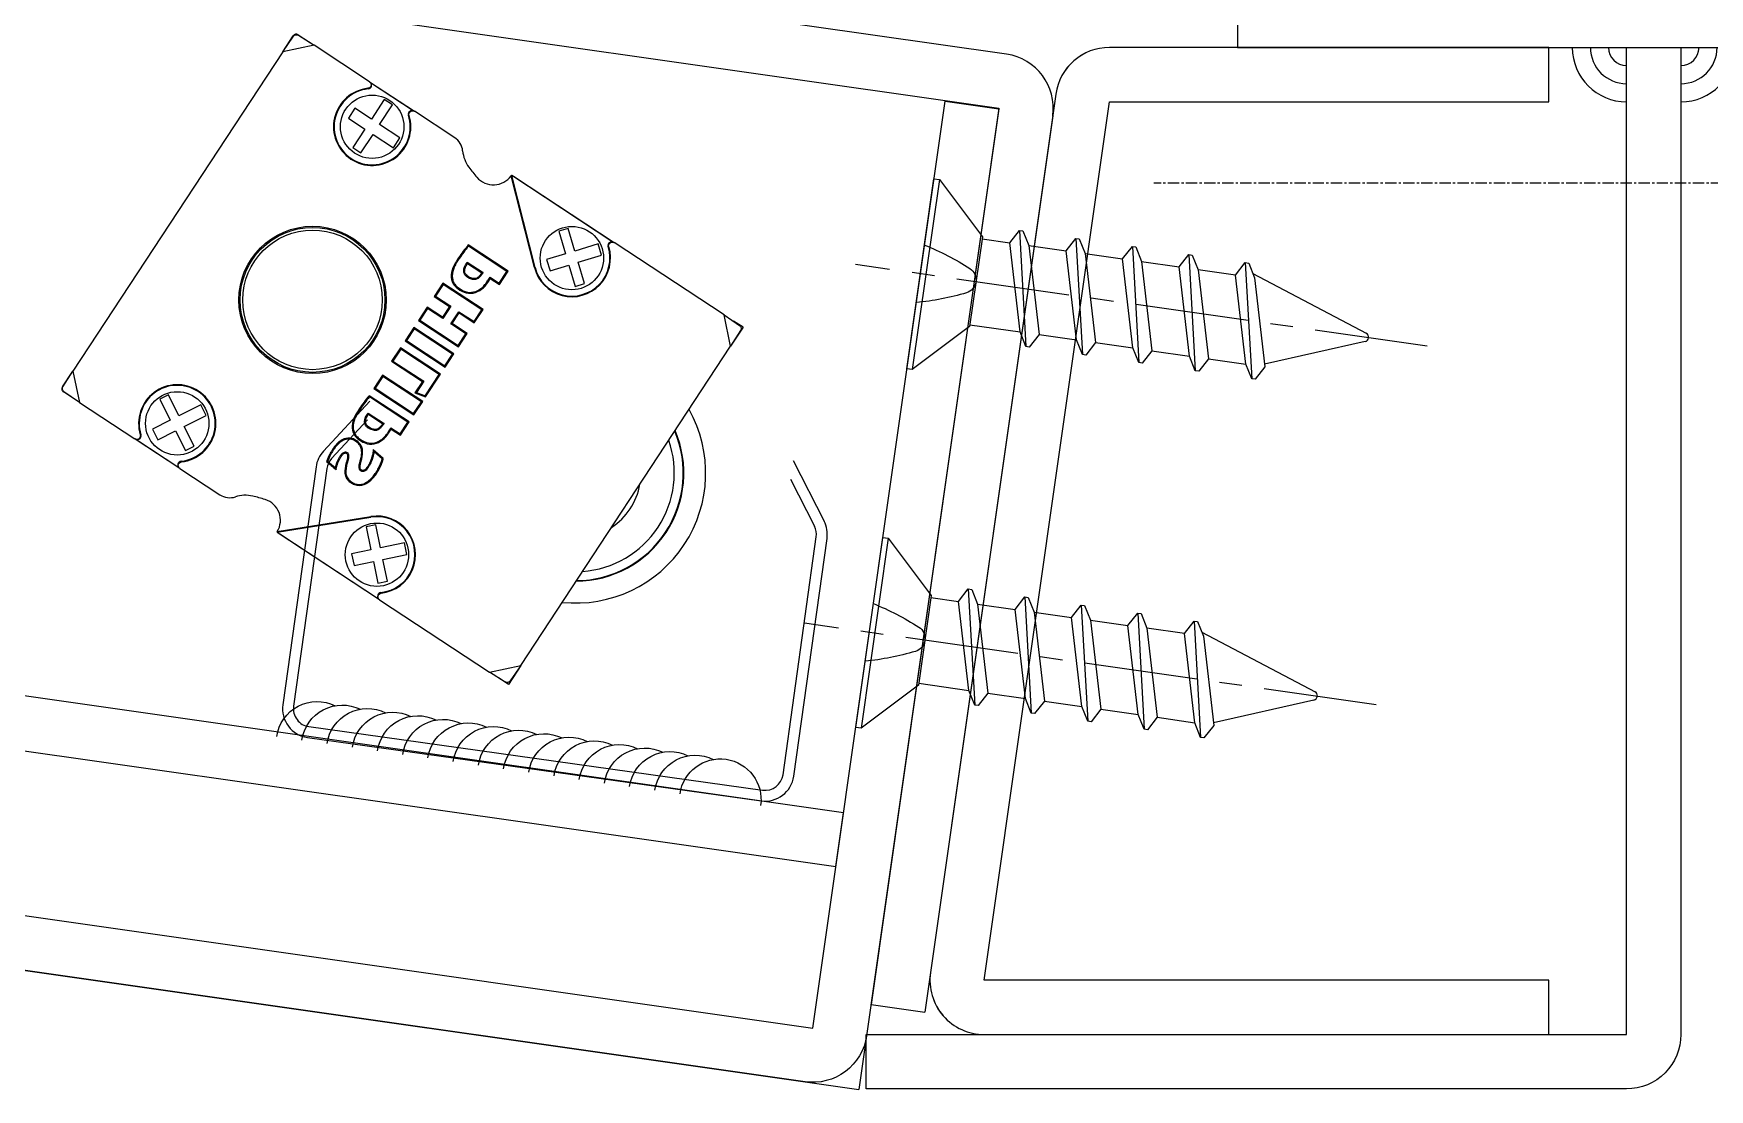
# Model space of a CAD drawing. Extents: x -3378 to 102197, y -3799 to 48702.
# Drawn here: x 58770.1 to 58862.7, y 23498 to 23556.4 of the extents above; entities that cross this region are included whole.
import ezdxf

# ---------------------------------------------------------------- set-up
doc = ezdxf.new("R2010")
doc.units = 0
doc.linetypes.add('CENTER', pattern=[2, 1.25, -0.25, 0.25, -0.25])
for name, color, linetype in [('24WELD', 55, 'Continuous'), ('BCM CL', 14, 'CENTER'), ('CENTER', 4, 'CENTER'), ('outline', 255, 'Continuous'), ('螺絲 固定五金 FASTENERS', 124, 'Continuous'), ('螺絲、螺栓', 4, 'Continuous'), ('視覺模型鋁擠型暫替', 4, 'Continuous'), ('金屬面材 METAL PANEL', 2, 'Continuous'), ('鐵件', 6, 'Continuous')]:
    doc.layers.add(name, color=color, linetype=linetype)
doc.layers.add('BCM-ALP', color=7, linetype='Continuous', lineweight=0)

# ---------------------------------------------------------------- blocks, each defined once
blk = doc.blocks.new('*U654')
for centre, end in [((-143.92, 4.67), 286.3529), ((-141.43, 4.59), 286.3529), ((-138.93, 4.5), 286.3529), ((-136.43, 4.42), 286.3529), ((-133.93, 4.34), 286.3529), ((-131.43, 4.26), 286.3529), ((-128.93, 4.18), 286.3529), ((-126.43, 4.1), 286.3529), ((-123.93, 4.02), 286.3529), ((-121.44, 3.94), 286.3529), ((-118.94, 3.86), 286.3529), ((-116.44, 3.78), 286.3529), ((-113.94, 3.69), 286.3529), ((-111.44, 3.61), 286.3529), ((-108.94, 3.53), 286.3529), ((-106.44, 3.45), 286.3529), ((-103.95, 3.37), 286.3529), ((-101.45, 3.29), 286.3529), ((-98.95, 3.21), 286.3529), ((-96.45, 3.13), 286.3529), ((-93.95, 3.05), 286.3529), ((-91.45, 2.96), 286.3529), ((-88.95, 2.88), 286.3529), ((-86.45, 2.8), 286.3529), ((-83.96, 2.72), 286.3529), ((-81.46, 2.64), 286.3529), ((-78.96, 2.56), 286.3529), ((-76.46, 2.48), 286.3529), ((-73.96, 2.4), 286.3529), ((-71.46, 2.32), 286.3529), ((-68.96, 2.24), 286.3529), ((-66.47, 2.15), 286.3529), ((-63.97, 2.07), 286.3529), ((-61.47, 1.99), 286.3529), ((-58.97, 1.91), 286.3529), ((-56.47, 1.83), 286.3529), ((-53.97, 1.75), 286.3529), ((-51.47, 1.67), 286.3529), ((-48.97, 1.59), 286.3529), ((-46.48, 1.51), 286.3529), ((-43.98, 1.43), 286.3529), ((-41.48, 1.34), 286.3529), ((-38.98, 1.26), 286.3529), ((-36.48, 1.18), 286.3529), ((-33.98, 1.1), 286.3529), ((-31.48, 1.02), 286.3529), ((-28.98, 0.94), 286.3529), ((-26.49, 0.86), 286.3529), ((-23.99, 0.78), 286.3529), ((-21.49, 0.7), 286.3529), ((-18.99, 0.62), 286.3529), ((-16.49, 0.53), 286.3529), ((-13.99, 0.45), 286.3529), ((-11.49, 0.37), 286.3529), ((-9, 0.29), 286.3529), ((-6.5, 0.21), 286.3529), ((-4, 0.13), 358.1431)]:
    blk.add_arc(centre, 4, 178.1431, end)
blk = doc.blocks.new('組件01')
at = {"layer": '視覺模型鋁擠型暫替', "color": 7, "linetype": 'Continuous'}
for centre, radius, start, end in [((-88.5, 0), 3, 180, 270), ((-88.5, 0), 2, 180, 270), ((-88.5, 0), 1, 180, 270), ((-85.5, 0), 1, 270, 0), ((-85.5, 0), 2, 270, 0), ((-85.5, 0), 3, 270, 0)]:
    blk.add_arc(centre, radius, start, end, dxfattribs=at)
at = {"layer": '金屬面材 METAL PANEL', "linetype": 'Continuous'}
blk.add_lwpolyline([(-3, 62.5), (-3, 3), (-110, 3), (-110, 0), (-3, 0, 0.414214), (0, 3), (0, 62.5)], format="xyb", close=True, dxfattribs=at)
blk.add_lwpolyline([(-85.5, 0), (-85.5, -54.501, -0.414214), (-88.5, -57.501), (-130.5, -57.501), (-130.5, -54.501), (-88.5, -54.501), (-88.5, 0)], format="xyb", dxfattribs=at)
at = {"layer": '24WELD', "xscale": -0.5625000000000022, "yscale": 0.5625000000000022, "zscale": 0.5625, "rotation": 178.1430628016457}
blk.add_blockref('*U654', (-18.974, 3), dxfattribs=at)
blk = doc.blocks.new('L3燈具')
at = {"color": 133, "linetype": 'Continuous'}
for p, q in [((-14.267, 36.334), (-11.579, 35.059)), ((-14.193, 36.274), (-14.17, 36.244)), ((-11.71, 35.078), (-11.672, 35.079)), ((-5.774, 32.289), (-5.776, 32.291)), ((0.218, 29.424), (0.256, 29.425)), ((-21.687, 13.734), (-24.375, 15.008)), ((-24.244, 14.99), (-24.282, 14.989)), ((-21.761, 13.794), (-21.784, 13.824)), ((-15.868, 10.995), (-15.87, 10.995)), ((-9.759, 8.08), (-15.725, 10.908)), ((-9.833, 8.14), (-9.856, 8.17))]:
    blk.add_line(p, q, dxfattribs=at)
at = {"color": 165, "linetype": 'Continuous'}
for p, q in [((-13.327, 35.474), (-13.883, 34.299)), ((-13.396, 34.068), (-12.84, 35.243)), ((-12.84, 35.243), (-13.327, 35.474)), ((-14.869, 34.766), (-15.148, 34.177)), ((-13.883, 34.299), (-14.869, 34.766)), ((-15.148, 34.177), (-14.163, 33.71)), ((-14.163, 33.71), (-14.687, 32.603)), ((-14.2, 32.373), (-13.676, 33.479)), ((-13.676, 33.479), (-12.456, 32.901)), ((-12.177, 33.49), (-13.396, 34.068)), ((-12.456, 32.901), (-12.177, 33.49)), ((-14.687, 32.603), (-14.2, 32.373)), ((-3.828, 27.429), (-5.805, 32.271)), ((-3.796, 27.442), (-5.774, 32.289)), ((-2.286, 29.825), (-2.776, 29.6)), ((-1.743, 28.644), (-2.286, 29.825)), ((-2.776, 29.6), (-2.233, 28.419)), ((-0.517, 29.208), (-1.743, 28.644)), ((-0.245, 28.616), (-0.517, 29.208)), ((-5.23, 27.032), (-7.619, 28.165)), ((-7.599, 28.096), (-7.619, 28.165)), ((-5.301, 27.007), (-7.599, 28.096)), ((-2.233, 28.419), (-3.224, 27.963)), ((-3.224, 27.963), (-2.951, 27.371)), ((-2.951, 27.371), (-1.96, 27.827)), ((-1.96, 27.827), (-1.448, 26.714)), ((-1.471, 28.052), (-0.245, 28.616)), ((-0.959, 26.939), (-1.471, 28.052)), ((-8.006, 27.356), (-8.054, 27.38)), ((-7.54, 27.208), (-7.519, 27.139)), ((-7.54, 27.208), (-6.595, 26.76)), ((-7.519, 27.139), (-6.665, 26.735)), ((-5.634, 26.304), (-5.301, 27.007)), ((-5.609, 26.234), (-5.23, 27.032)), ((-5.301, 27.007), (-5.23, 27.032)), ((-1.448, 26.714), (-0.959, 26.939)), ((-6.595, 26.76), (-6.665, 26.735)), ((-6.181, 26.564), (-6.156, 26.493)), ((-6.181, 26.564), (-5.634, 26.304)), ((-6.156, 26.493), (-5.609, 26.234)), ((-5.634, 26.304), (-5.609, 26.234)), ((-8.71, 25.877), (-9.088, 25.079)), ((-9.017, 25.104), (-9.088, 25.079)), ((-9.088, 25.079), (-8.175, 24.646)), ((-8.684, 25.807), (-9.017, 25.104)), ((-9.017, 25.104), (-8.105, 24.672)), ((-6.316, 24.743), (-8.71, 25.877)), ((-8.684, 25.807), (-8.71, 25.877)), ((-6.386, 24.717), (-8.684, 25.807)), ((-9.388, 24.446), (-9.766, 23.648)), ((-9.363, 24.375), (-9.696, 23.673)), ((-8.475, 24.013), (-9.388, 24.446)), ((-9.363, 24.375), (-9.388, 24.446)), ((-8.45, 23.943), (-9.363, 24.375)), ((-8.175, 24.646), (-8.475, 24.013)), ((-8.105, 24.672), (-8.45, 23.943)), ((-8.105, 24.672), (-8.175, 24.646)), ((-7.964, 23.712), (-7.619, 24.441)), ((-7.894, 23.738), (-7.594, 24.371)), ((-7.619, 24.441), (-7.594, 24.371)), ((-7.619, 24.441), (-6.719, 24.015)), ((-7.594, 24.371), (-6.694, 23.944)), ((-6.719, 24.015), (-6.386, 24.717)), ((-6.694, 23.944), (-6.316, 24.743)), ((-6.386, 24.717), (-6.316, 24.743)), ((-9.964, 23.231), (-10.343, 22.431)), ((-9.939, 23.16), (-10.273, 22.456)), ((-7.57, 22.096), (-9.964, 23.231)), ((-9.939, 23.16), (-9.964, 23.231)), ((-7.64, 22.071), (-9.939, 23.16)), ((-9.696, 23.673), (-9.766, 23.648)), ((-9.766, 23.648), (-7.373, 22.513)), ((-9.696, 23.673), (-7.398, 22.583)), ((-8.45, 23.943), (-8.475, 24.013)), ((-7.964, 23.712), (-7.894, 23.738)), ((-7.065, 23.286), (-7.964, 23.712)), ((-6.994, 23.311), (-7.894, 23.738)), ((-7.398, 22.583), (-7.065, 23.286)), ((-7.373, 22.513), (-6.994, 23.311)), ((-7.065, 23.286), (-6.994, 23.311)), ((-6.719, 24.015), (-6.694, 23.944)), ((-10.273, 22.456), (-10.343, 22.431)), ((-10.343, 22.431), (-7.949, 21.296)), ((-10.273, 22.456), (-7.975, 21.366)), ((-7.398, 22.583), (-7.373, 22.513)), ((-10.541, 22.014), (-10.921, 21.211)), ((-10.516, 21.943), (-10.851, 21.236)), ((-8.147, 20.879), (-10.541, 22.014)), ((-10.516, 21.943), (-10.541, 22.014)), ((-8.217, 20.854), (-10.516, 21.943)), ((-7.975, 21.366), (-7.64, 22.071)), ((-7.975, 21.366), (-7.949, 21.296)), ((-7.949, 21.296), (-7.57, 22.096)), ((-7.64, 22.071), (-7.57, 22.096)), ((-11.311, 20.39), (-11.689, 19.592)), ((-8.917, 19.255), (-11.311, 20.39)), ((-11.285, 20.319), (-11.311, 20.39)), ((-10.851, 21.236), (-10.921, 21.211)), ((-10.921, 21.211), (-9.085, 20.341)), ((-10.851, 21.236), (-9.014, 20.366)), ((-9.014, 20.366), (-9.332, 19.696)), ((-9.014, 20.366), (-9.085, 20.341)), ((-8.82, 19.582), (-8.217, 20.854)), ((-8.79, 19.522), (-8.147, 20.879)), ((-8.217, 20.854), (-8.147, 20.879)), ((-11.619, 19.617), (-11.689, 19.592)), ((-11.689, 19.592), (-9.295, 18.457)), ((-11.285, 20.319), (-11.619, 19.617)), ((-11.619, 19.617), (-9.32, 18.527)), ((-8.987, 19.23), (-11.285, 20.319)), ((-9.085, 20.341), (-9.408, 19.659)), ((-9.332, 19.696), (-9.408, 19.659)), ((-9.408, 19.659), (-8.79, 19.522)), ((-9.332, 19.696), (-8.82, 19.582)), ((-8.82, 19.582), (-8.79, 19.522)), ((-9.499, 18.027), (-11.888, 19.16)), ((-11.868, 19.091), (-11.888, 19.16)), ((-9.569, 18.002), (-11.868, 19.091)), ((-9.32, 18.527), (-8.987, 19.23)), ((-9.32, 18.527), (-9.295, 18.457)), ((-9.295, 18.457), (-8.917, 19.255)), ((-8.987, 19.23), (-8.917, 19.255)), ((-22.874, 17.67), (-23.318, 17.365)), ((-22.137, 16.599), (-22.874, 17.67)), ((-12.28, 18.341), (-12.327, 18.364)), ((-11.808, 18.205), (-11.786, 18.136)), ((-11.808, 18.205), (-10.862, 17.757)), ((-11.786, 18.136), (-10.933, 17.732)), ((-10.862, 17.757), (-10.933, 17.732)), ((-9.901, 17.302), (-9.569, 18.002)), ((-9.876, 17.231), (-9.499, 18.027)), ((-9.569, 18.002), (-9.499, 18.027)), ((-23.318, 17.365), (-22.581, 16.294)), ((-21.026, 17.365), (-22.137, 16.599)), ((-21.768, 16.062), (-20.656, 16.828)), ((-20.656, 16.828), (-21.026, 17.365)), ((-10.448, 17.561), (-10.423, 17.49)), ((-10.448, 17.561), (-9.901, 17.302)), ((-10.423, 17.49), (-9.876, 17.231)), ((-9.901, 17.302), (-9.876, 17.231)), ((-22.581, 16.294), (-23.48, 15.675)), ((-23.11, 15.138), (-22.212, 15.757)), ((-22.212, 15.757), (-21.517, 14.748)), ((-21.073, 15.054), (-21.768, 16.062)), ((-12.664, 15.885), (-12.683, 15.835)), ((-11.19, 16.127), (-11.246, 16.227)), ((-10.634, 15.825), (-11.246, 16.227)), ((-10.691, 15.799), (-11.19, 16.127)), ((-10.691, 15.799), (-10.634, 15.825)), ((-23.48, 15.675), (-23.11, 15.138)), ((-21.517, 14.748), (-21.073, 15.054)), ((-13.655, 15.264), (-13.714, 15.24)), ((-13.182, 14.967), (-13.136, 14.879)), ((-11.659, 14.961), (-11.664, 15.014)), ((-15.873, 11.03), (-10.873, 12.565)), ((-15.868, 10.995), (-10.863, 12.532)), ((-10.544, 12.146), (-11.051, 11.963)), ((-10.103, 10.922), (-10.544, 12.146)), ((-11.051, 11.963), (-10.61, 10.74)), ((-8.834, 11.379), (-10.103, 10.922)), ((-8.613, 10.766), (-8.834, 11.379)), ((-10.61, 10.74), (-11.637, 10.37)), ((-11.637, 10.37), (-11.416, 9.757)), ((-9.883, 10.309), (-8.613, 10.766)), ((-9.468, 9.157), (-9.883, 10.309)), ((-11.416, 9.757), (-10.39, 10.126)), ((-10.39, 10.126), (-9.975, 8.974)), ((-9.975, 8.974), (-9.468, 9.157))]:
    blk.add_line(p, q, dxfattribs=at)
for centre, radius in [((-13.78, 33.889), 1.75), ((-1.852, 28.236), 1.75), ((-15.718, 23.963), 4.07), ((-15.718, 23.963), 4), ((-15.718, 23.963), 3.852), ((-22.174, 16.178), 1.75), ((-10.246, 10.524), 1.75)]:
    blk.add_circle(centre, radius, dxfattribs=at)
for centre, radius, start, end in [((-13.78, 33.889), 2.135, 104.2067, 25.07249), ((-13.78, 33.889), 2.1, 103.83507, 25.44412), ((-1.852, 28.236), 2.135, 202.20575, 25.07249), ((-1.852, 28.236), 2.1, 202.20575, 25.44412), ((0.124, 23.366), 9.109, 148.21497, 153.85858), ((0.124, 23.366), 9.057, 148.51397, 153.85858), ((-4.067, 14.321), 9.196, 148.25382, 153.91996), ((-4.067, 14.321), 9.143, 148.55019, 153.91996), ((-22.174, 16.178), 2.135, 284.2067, 205.07249), ((-22.174, 16.178), 2.1, 283.83507, 205.44412), ((-7.537, 24.497), 11.129, 236.28351, 239.79491), ((-7.537, 24.497), 11.076, 236.4704, 239.36009), ((-10.246, 10.524), 2.135, 284.2067, 107.07344), ((-10.246, 10.524), 2.1, 283.83507, 107.07344)]:
    blk.add_arc(centre, radius, start, end, dxfattribs=at)
at = {"color": 133, "linetype": 'Continuous'}
for centre, radius, start, end in [((-1.043, 39.423), 10, 224.46465, 228.5497), ((-15.639, 11.088), 0.2, 220.52423, 244.63959)]:
    blk.add_arc(centre, radius, start, end, dxfattribs=at)
at = {"linetype": 'Continuous'}
blk.add_arc((-5.702, 32.053), 0.2, 64.63959, 88.75496, dxfattribs=at)
at = {"color": 133, "linetype": 'Continuous', "extrusion": (0, 0, -1)}
for centre, major_axis, start_param, end_param in [((-6.367, 33.032), (1.003, 0.409), 1.321801, 1.35384), ((-16.818, 10.984), (0.318, -1.036), -1.35384, -1.321801)]:
    blk.add_ellipse(centre, major_axis=major_axis, ratio=0.866113, start_param=start_param, end_param=end_param, dxfattribs=at)
at = {"color": 165, "linetype": 'Continuous'}
for points, knots in [([(-14.267, 36.334), (-14.23, 36.316), (-14.199, 36.287), (-14.159, 36.216), (-14.15, 36.174), (-14.157, 36.093), (-14.174, 36.053), (-14.227, 35.992), (-14.263, 35.969), (-14.303, 35.959)], [0, 0, 0, 0, 0.25, 0.25, 0.5, 0.5, 0.75, 0.75, 1, 1, 1, 1]), ([(-14.282, 35.928), (-14.242, 35.938), (-14.205, 35.96), (-14.152, 36.022), (-14.135, 36.062), (-14.127, 36.143), (-14.135, 36.185), (-14.16, 36.229), (-14.165, 36.236), (-14.17, 36.244)], [0, 0, 0, 0, 0.25, 0.25, 0.5, 0.5, 0.75, 0.75, 0.8056543, 0.8056543, 0.8056543, 0.8056543]), ([(-11.71, 35.077), (-11.719, 35.077), (-11.728, 35.076), (-11.777, 35.068), (-11.815, 35.048), (-11.873, 34.99), (-11.893, 34.952), (-11.907, 34.871), (-11.901, 34.829), (-11.883, 34.792)], [0.1948221, 0.1948221, 0.1948221, 0.1948221, 0.25, 0.25, 0.5, 0.5, 0.75, 0.75, 1, 1, 1, 1]), ([(-11.846, 34.794), (-11.863, 34.831), (-11.869, 34.873), (-11.854, 34.954), (-11.834, 34.992), (-11.777, 35.049), (-11.738, 35.069), (-11.658, 35.083), (-11.616, 35.077), (-11.579, 35.059)], [0, 0, 0, 0, 0.25, 0.25, 0.5, 0.5, 0.75, 0.75, 1, 1, 1, 1]), ([(0.218, 29.424), (0.209, 29.423), (0.2, 29.422), (0.151, 29.414), (0.113, 29.394), (0.055, 29.336), (0.035, 29.298), (0.021, 29.218), (0.027, 29.175), (0.045, 29.138)], [0.1948221, 0.1948221, 0.1948221, 0.1948221, 0.25, 0.25, 0.5, 0.5, 0.75, 0.75, 1, 1, 1, 1]), ([(0.082, 29.14), (0.065, 29.178), (0.059, 29.22), (0.074, 29.3), (0.093, 29.338), (0.151, 29.396), (0.19, 29.415), (0.27, 29.429), (0.312, 29.423), (0.349, 29.406)], [0, 0, 0, 0, 0.25, 0.25, 0.5, 0.5, 0.75, 0.75, 1, 1, 1, 1]), ([(-8.054, 27.38), (-8.203, 27.073), (-8.345, 26.747), (-8.306, 26.233), (-8.25, 26.062), (-8.038, 25.795), (-7.886, 25.703), (-7.574, 25.56), (-7.405, 25.516), (-7.064, 25.528), (-6.896, 25.587), (-6.607, 25.773), (-6.482, 25.894), (-6.296, 26.181), (-6.229, 26.339), (-6.156, 26.493)], [0, 0, 0, 0, 0.25, 0.25, 0.375, 0.375, 0.5, 0.5, 0.625, 0.625, 0.75, 0.75, 0.875, 0.875, 1, 1, 1, 1]), ([(-8.006, 27.356), (-8.024, 27.319), (-8.042, 27.281), (-8.064, 27.234), (-8.069, 27.225), (-8.077, 27.206), (-8.081, 27.198), (-8.098, 27.162), (-8.109, 27.138), (-8.161, 27.02), (-8.193, 26.929), (-8.266, 26.666), (-8.28, 26.505), (-8.251, 26.283), (-8.233, 26.213), (-8.194, 26.113), (-8.179, 26.081), (-8.152, 26.033), (-8.142, 26.015), (-8.119, 25.982), (-8.107, 25.966), (-8.044, 25.89), (-7.981, 25.836), (-7.873, 25.765), (-7.835, 25.743), (-7.755, 25.701), (-7.713, 25.681), (-7.505, 25.593), (-7.346, 25.564), (-7.04, 25.591), (-6.893, 25.646), (-6.717, 25.767), (-6.683, 25.794), (-6.631, 25.838), (-6.614, 25.854), (-6.589, 25.878), (-6.58, 25.886), (-6.563, 25.902), (-6.557, 25.909), (-6.491, 25.979), (-6.443, 26.047), (-6.359, 26.19), (-6.323, 26.264), (-6.252, 26.414), (-6.217, 26.489), (-6.181, 26.564)], [0, 0, 0, 0, 0.03125, 0.03125, 0.039062, 0.039062, 0.046875, 0.046875, 0.0625, 0.0625, 0.125, 0.125, 0.25, 0.25, 0.3125, 0.3125, 0.34375, 0.34375, 0.359375, 0.359375, 0.375, 0.375, 0.4375, 0.4375, 0.46875, 0.46875, 0.5, 0.5, 0.625, 0.625, 0.75, 0.75, 0.78125, 0.78125, 0.796875, 0.796875, 0.804688, 0.804688, 0.8125, 0.8125, 0.875, 0.875, 0.9375, 0.9375, 1, 1, 1, 1]), ([(-6.595, 26.76), (-6.599, 26.75), (-6.604, 26.741), (-6.611, 26.727), (-6.613, 26.722), (-6.616, 26.715), (-6.617, 26.713), (-6.619, 26.708), (-6.621, 26.704), (-6.636, 26.674), (-6.648, 26.65), (-6.687, 26.579), (-6.714, 26.537), (-6.796, 26.427), (-6.854, 26.376), (-6.943, 26.331), (-6.973, 26.321), (-7.012, 26.315), (-7.022, 26.314), (-7.042, 26.312), (-7.052, 26.311), (-7.081, 26.309), (-7.101, 26.309), (-7.16, 26.31), (-7.2, 26.315), (-7.262, 26.33), (-7.283, 26.336), (-7.315, 26.347), (-7.325, 26.351), (-7.347, 26.36), (-7.358, 26.366), (-7.377, 26.374), (-7.386, 26.379), (-7.405, 26.388), (-7.415, 26.393), (-7.445, 26.408), (-7.464, 26.419), (-7.517, 26.453), (-7.547, 26.478), (-7.624, 26.56), (-7.656, 26.623), (-7.683, 26.769), (-7.678, 26.851), (-7.641, 26.987), (-7.625, 27.035), (-7.598, 27.098), (-7.592, 27.11), (-7.584, 27.126), (-7.583, 27.13), (-7.581, 27.135), (-7.579, 27.137), (-7.576, 27.144), (-7.573, 27.149), (-7.561, 27.172), (-7.55, 27.19), (-7.54, 27.208)], [0, 0, 0, 0, 0.015625, 0.015625, 0.023438, 0.023438, 0.027344, 0.027344, 0.03125, 0.03125, 0.0625, 0.0625, 0.125, 0.125, 0.25, 0.25, 0.3125, 0.3125, 0.328125, 0.328125, 0.34375, 0.34375, 0.375, 0.375, 0.4375, 0.4375, 0.46875, 0.46875, 0.484375, 0.484375, 0.5, 0.5, 0.515625, 0.515625, 0.53125, 0.53125, 0.5625, 0.5625, 0.625, 0.625, 0.75, 0.75, 0.875, 0.875, 0.9375, 0.9375, 0.953125, 0.953125, 0.957031, 0.957031, 0.960938, 0.960938, 0.96875, 0.96875, 1, 1, 1, 1]), ([(-6.665, 26.735), (-6.666, 26.734), (-6.666, 26.734), (-6.667, 26.731), (-6.669, 26.727), (-6.683, 26.698), (-6.695, 26.674), (-6.733, 26.606), (-6.758, 26.566), (-6.835, 26.464), (-6.887, 26.418), (-6.962, 26.38), (-6.987, 26.372), (-7.018, 26.368), (-7.028, 26.366), (-7.047, 26.365), (-7.056, 26.364), (-7.083, 26.362), (-7.101, 26.362), (-7.156, 26.363), (-7.192, 26.367), (-7.248, 26.381), (-7.267, 26.386), (-7.296, 26.397), (-7.305, 26.4), (-7.325, 26.409), (-7.335, 26.413), (-7.354, 26.422), (-7.363, 26.427), (-7.382, 26.436), (-7.392, 26.44), (-7.42, 26.454), (-7.437, 26.464), (-7.485, 26.495), (-7.511, 26.518), (-7.579, 26.589), (-7.606, 26.643), (-7.629, 26.769), (-7.625, 26.843), (-7.591, 26.971), (-7.575, 27.016), (-7.549, 27.076), (-7.544, 27.089), (-7.537, 27.104), (-7.535, 27.108), (-7.533, 27.112), (-7.532, 27.114), (-7.529, 27.12), (-7.527, 27.124), (-7.522, 27.132), (-7.521, 27.135), (-7.519, 27.139)], [0, 0, 0, 0, 0.000985, 0.000985, 0.005102, 0.005102, 0.038036, 0.038036, 0.103905, 0.103905, 0.235642, 0.235642, 0.301511, 0.301511, 0.317978, 0.317978, 0.334445, 0.334445, 0.36738, 0.36738, 0.433248, 0.433248, 0.466183, 0.466183, 0.48265, 0.48265, 0.499117, 0.499117, 0.515584, 0.515584, 0.532051, 0.532051, 0.564986, 0.564986, 0.630855, 0.630855, 0.762592, 0.762592, 0.894329, 0.894329, 0.960198, 0.960198, 0.976665, 0.976665, 0.980782, 0.980782, 0.984899, 0.984899, 0.993133, 0.993133, 1, 1, 1, 1]), ([(-12.327, 18.364), (-12.476, 18.058), (-12.617, 17.733), (-12.576, 17.22), (-12.513, 17.053), (-12.299, 16.789), (-12.15, 16.695), (-11.838, 16.553), (-11.67, 16.51), (-11.328, 16.523), (-11.162, 16.583), (-10.731, 16.865), (-10.569, 17.183), (-10.423, 17.49)], [0, 0, 0, 0, 0.25, 0.25, 0.375, 0.375, 0.5, 0.5, 0.625, 0.625, 0.75, 0.75, 1, 1, 1, 1]), ([(-12.28, 18.341), (-12.298, 18.303), (-12.315, 18.266), (-12.337, 18.219), (-12.342, 18.209), (-12.347, 18.198), (-12.349, 18.195), (-12.351, 18.191), (-12.352, 18.187), (-12.357, 18.178), (-12.36, 18.171), (-12.374, 18.14), (-12.385, 18.115), (-12.438, 17.991), (-12.47, 17.897), (-12.541, 17.626), (-12.552, 17.463), (-12.503, 17.173), (-12.443, 17.045), (-12.344, 16.93), (-12.338, 16.923), (-12.325, 16.909), (-12.318, 16.901), (-12.297, 16.88), (-12.282, 16.866), (-12.235, 16.826), (-12.201, 16.801), (-12.13, 16.754), (-12.092, 16.732), (-12.011, 16.69), (-11.969, 16.67), (-11.761, 16.584), (-11.602, 16.557), (-11.295, 16.589), (-11.148, 16.648), (-10.99, 16.761), (-10.972, 16.774), (-10.938, 16.802), (-10.924, 16.814), (-10.88, 16.853), (-10.852, 16.88), (-10.772, 16.968), (-10.723, 17.034), (-10.655, 17.142), (-10.633, 17.179), (-10.602, 17.238), (-10.592, 17.258), (-10.577, 17.289), (-10.573, 17.299), (-10.564, 17.318), (-10.559, 17.327), (-10.519, 17.411), (-10.484, 17.486), (-10.448, 17.561)], [0, 0, 0, 0, 0.03125, 0.03125, 0.039062, 0.039062, 0.041016, 0.041016, 0.042969, 0.042969, 0.046875, 0.046875, 0.0625, 0.0625, 0.125, 0.125, 0.25, 0.25, 0.375, 0.375, 0.382812, 0.382812, 0.390625, 0.390625, 0.40625, 0.40625, 0.4375, 0.4375, 0.46875, 0.46875, 0.5, 0.5, 0.625, 0.625, 0.75, 0.75, 0.765625, 0.765625, 0.78125, 0.78125, 0.8125, 0.8125, 0.875, 0.875, 0.90625, 0.90625, 0.921875, 0.921875, 0.929688, 0.929688, 0.9375, 0.9375, 1, 1, 1, 1]), ([(-10.862, 17.757), (-10.867, 17.748), (-10.871, 17.738), (-10.878, 17.724), (-10.88, 17.719), (-10.885, 17.71), (-10.886, 17.706), (-10.902, 17.673), (-10.915, 17.648), (-10.954, 17.576), (-10.981, 17.534), (-11.063, 17.423), (-11.121, 17.37), (-11.211, 17.323), (-11.242, 17.313), (-11.278, 17.307), (-11.282, 17.307), (-11.29, 17.306), (-11.295, 17.306), (-11.31, 17.304), (-11.32, 17.304), (-11.35, 17.302), (-11.37, 17.302), (-11.472, 17.307), (-11.556, 17.326), (-11.688, 17.387), (-11.729, 17.41), (-11.8, 17.46), (-11.83, 17.488), (-11.905, 17.578), (-11.934, 17.647), (-11.948, 17.765), (-11.947, 17.807), (-11.939, 17.862), (-11.938, 17.873), (-11.935, 17.888), (-11.934, 17.89), (-11.933, 17.896), (-11.933, 17.898), (-11.932, 17.903), (-11.931, 17.907), (-11.926, 17.927), (-11.921, 17.944), (-11.905, 17.998), (-11.889, 18.039), (-11.865, 18.096), (-11.859, 18.107), (-11.851, 18.125), (-11.848, 18.132), (-11.843, 18.141), (-11.841, 18.146), (-11.829, 18.169), (-11.818, 18.187), (-11.808, 18.205)], [0, 0, 0, 0, 0.015625, 0.015625, 0.023437, 0.023437, 0.03125, 0.03125, 0.0625, 0.0625, 0.125, 0.125, 0.25, 0.25, 0.3125, 0.3125, 0.320312, 0.320312, 0.328125, 0.328125, 0.34375, 0.34375, 0.375, 0.375, 0.5, 0.5, 0.5625, 0.5625, 0.625, 0.625, 0.75, 0.75, 0.8125, 0.8125, 0.828125, 0.828125, 0.832031, 0.832031, 0.835938, 0.835938, 0.84375, 0.84375, 0.875, 0.875, 0.9375, 0.9375, 0.953125, 0.953125, 0.960938, 0.960938, 0.96875, 0.96875, 1, 1, 1, 1]), ([(-10.933, 17.732), (-10.934, 17.729), (-10.935, 17.726), (-10.949, 17.697), (-10.962, 17.672), (-10.999, 17.603), (-11.025, 17.563), (-11.102, 17.459), (-11.154, 17.413), (-11.231, 17.373), (-11.257, 17.364), (-11.286, 17.36), (-11.289, 17.359), (-11.295, 17.359), (-11.3, 17.358), (-11.313, 17.357), (-11.323, 17.356), (-11.351, 17.355), (-11.369, 17.355), (-11.463, 17.36), (-11.54, 17.377), (-11.664, 17.433), (-11.702, 17.455), (-11.766, 17.501), (-11.792, 17.526), (-11.858, 17.604), (-11.883, 17.663), (-11.894, 17.766), (-11.894, 17.804), (-11.887, 17.854), (-11.885, 17.864), (-11.883, 17.877), (-11.882, 17.88), (-11.881, 17.885), (-11.881, 17.887), (-11.88, 17.892), (-11.879, 17.895), (-11.875, 17.914), (-11.871, 17.929), (-11.855, 17.98), (-11.84, 18.019), (-11.816, 18.074), (-11.811, 18.085), (-11.803, 18.103), (-11.8, 18.109), (-11.796, 18.117), (-11.794, 18.121), (-11.79, 18.129), (-11.788, 18.133), (-11.786, 18.136)], [0, 0, 0, 0, 0.005073, 0.005073, 0.038004, 0.038004, 0.103868, 0.103868, 0.235595, 0.235595, 0.301459, 0.301459, 0.309692, 0.309692, 0.317925, 0.317925, 0.334391, 0.334391, 0.367323, 0.367323, 0.49905, 0.49905, 0.564914, 0.564914, 0.630777, 0.630777, 0.762504, 0.762504, 0.828368, 0.828368, 0.844834, 0.844834, 0.84895, 0.84895, 0.853067, 0.853067, 0.8613, 0.8613, 0.894232, 0.894232, 0.960095, 0.960095, 0.976561, 0.976561, 0.984794, 0.984794, 0.993027, 0.993027, 1, 1, 1, 1]), ([(-11.664, 15.014), (-11.68, 15.014), (-11.694, 15.015), (-11.712, 15.017), (-11.717, 15.019), (-11.724, 15.021), (-11.726, 15.022), (-11.729, 15.023), (-11.73, 15.024), (-11.734, 15.025), (-11.736, 15.026), (-11.746, 15.031), (-11.753, 15.035), (-11.765, 15.04), (-11.769, 15.042), (-11.777, 15.046), (-11.777, 15.046), (-11.782, 15.048), (-11.786, 15.051), (-11.805, 15.069), (-11.822, 15.099), (-11.843, 15.2), (-11.846, 15.269), (-11.84, 15.399), (-11.835, 15.446), (-11.826, 15.523), (-11.822, 15.55), (-11.817, 15.585), (-11.816, 15.592), (-11.815, 15.603), (-11.814, 15.607), (-11.813, 15.612), (-11.813, 15.615), (-11.811, 15.629), (-11.809, 15.64), (-11.785, 15.825), (-11.8, 15.972), (-11.827, 16.093), (-11.829, 16.1), (-11.831, 16.11), (-11.832, 16.113), (-11.834, 16.12), (-11.834, 16.122), (-11.841, 16.146), (-11.846, 16.164), (-11.865, 16.218), (-11.88, 16.253), (-11.932, 16.351), (-11.976, 16.409), (-12.081, 16.51), (-12.142, 16.553), (-12.22, 16.593), (-12.229, 16.598), (-12.246, 16.606), (-12.253, 16.609), (-12.277, 16.62), (-12.295, 16.629), (-12.347, 16.65), (-12.381, 16.662), (-12.556, 16.707), (-12.695, 16.698), (-12.897, 16.62), (-12.963, 16.584), (-13.06, 16.514), (-13.092, 16.488), (-13.131, 16.452), (-13.139, 16.445), (-13.151, 16.434), (-13.155, 16.43), (-13.162, 16.423), (-13.166, 16.42), (-13.182, 16.403), (-13.195, 16.39), (-13.308, 16.265), (-13.379, 16.139), (-13.439, 16.017)], [0, 0, 0, 0, 0.014689, 0.014689, 0.022509, 0.022509, 0.026419, 0.026419, 0.028374, 0.028374, 0.030329, 0.030329, 0.038149, 0.038149, 0.042058, 0.042058, 0.045968, 0.045968, 0.061608, 0.061608, 0.124168, 0.124168, 0.186727, 0.186727, 0.218007, 0.218007, 0.233647, 0.233647, 0.237557, 0.237557, 0.239512, 0.239512, 0.241467, 0.241467, 0.249287, 0.249287, 0.374406, 0.374406, 0.382225, 0.382225, 0.386135, 0.386135, 0.390045, 0.390045, 0.405685, 0.405685, 0.436965, 0.436965, 0.499524, 0.499524, 0.562084, 0.562084, 0.569904, 0.569904, 0.577724, 0.577724, 0.593364, 0.593364, 0.624643, 0.624643, 0.749762, 0.749762, 0.812322, 0.812322, 0.843601, 0.843601, 0.851421, 0.851421, 0.855331, 0.855331, 0.859241, 0.859241, 0.874881, 0.874881, 1, 1, 1, 1]), ([(-13.439, 16.017), (-13.469, 15.958), (-13.496, 15.9), (-13.549, 15.782), (-13.574, 15.721), (-13.641, 15.537), (-13.677, 15.408), (-13.707, 15.275), (-13.709, 15.263), (-13.712, 15.251), (-13.714, 15.24)], [0, 0, 0, 0, 0.239415, 0.239415, 0.47883, 0.47883, 0.957661, 0.957661, 0.957661, 1, 1, 1, 1]), ([(-13.392, 15.994), (-13.421, 15.936), (-13.448, 15.877), (-13.501, 15.761), (-13.525, 15.702), (-13.59, 15.521), (-13.626, 15.395), (-13.655, 15.264)], [0, 0, 0, 0, 0.25, 0.25, 0.5, 0.5, 1, 1, 1, 1]), ([(-11.659, 14.961), (-11.68, 14.961), (-11.698, 14.961), (-11.723, 14.966), (-11.731, 14.968), (-11.742, 14.971), (-11.746, 14.973), (-11.751, 14.975), (-11.753, 14.976), (-11.756, 14.978), (-11.758, 14.979), (-11.768, 14.983), (-11.776, 14.987), (-11.788, 14.992), (-11.792, 14.994), (-11.799, 14.998), (-11.801, 14.999), (-11.811, 15.004), (-11.818, 15.009), (-11.853, 15.041), (-11.873, 15.082), (-11.896, 15.196), (-11.899, 15.269), (-11.892, 15.403), (-11.888, 15.451), (-11.879, 15.53), (-11.875, 15.558), (-11.87, 15.593), (-11.869, 15.6), (-11.867, 15.611), (-11.866, 15.615), (-11.865, 15.62), (-11.865, 15.623), (-11.863, 15.636), (-11.861, 15.647), (-11.839, 15.826), (-11.853, 15.966), (-11.878, 16.081), (-11.88, 16.087), (-11.882, 16.097), (-11.883, 16.1), (-11.885, 16.107), (-11.885, 16.109), (-11.891, 16.131), (-11.897, 16.148), (-11.914, 16.199), (-11.928, 16.23), (-11.976, 16.321), (-12.016, 16.375), (-12.114, 16.468), (-12.171, 16.508), (-12.244, 16.546), (-12.252, 16.55), (-12.268, 16.558), (-12.276, 16.561), (-12.299, 16.572), (-12.316, 16.58), (-12.365, 16.6), (-12.397, 16.611), (-12.559, 16.653), (-12.686, 16.645), (-12.873, 16.573), (-12.935, 16.538), (-13.027, 16.472), (-13.058, 16.447), (-13.096, 16.413), (-13.103, 16.406), (-13.115, 16.396), (-13.119, 16.392), (-13.125, 16.385), (-13.129, 16.382), (-13.144, 16.366), (-13.157, 16.353), (-13.264, 16.235), (-13.333, 16.114), (-13.392, 15.994)], [0, 0, 0, 0, 0.015625, 0.015625, 0.023437, 0.023437, 0.027344, 0.027344, 0.029297, 0.029297, 0.03125, 0.03125, 0.039063, 0.039063, 0.042969, 0.042969, 0.046875, 0.046875, 0.0625, 0.0625, 0.125, 0.125, 0.1875, 0.1875, 0.21875, 0.21875, 0.234375, 0.234375, 0.238281, 0.238281, 0.240234, 0.240234, 0.242188, 0.242188, 0.25, 0.25, 0.375, 0.375, 0.382813, 0.382813, 0.386719, 0.386719, 0.390625, 0.390625, 0.40625, 0.40625, 0.4375, 0.4375, 0.5, 0.5, 0.5625, 0.5625, 0.570312, 0.570312, 0.578125, 0.578125, 0.59375, 0.59375, 0.625, 0.625, 0.75, 0.75, 0.8125, 0.8125, 0.84375, 0.84375, 0.851562, 0.851562, 0.855469, 0.855469, 0.859375, 0.859375, 0.875, 0.875, 1, 1, 1, 1]), ([(-13.182, 14.967), (-13.165, 15.167), (-13.122, 15.357), (-13.04, 15.557), (-13.031, 15.579), (-13.011, 15.622), (-13, 15.644), (-12.988, 15.669), (-12.987, 15.672), (-12.984, 15.677), (-12.982, 15.682), (-12.977, 15.693), (-12.973, 15.7), (-12.962, 15.721), (-12.955, 15.735), (-12.932, 15.772), (-12.916, 15.794), (-12.866, 15.851), (-12.831, 15.876), (-12.785, 15.893), (-12.775, 15.896), (-12.761, 15.898), (-12.756, 15.899), (-12.748, 15.9), (-12.746, 15.9), (-12.741, 15.901), (-12.739, 15.901), (-12.718, 15.9), (-12.693, 15.894), (-12.664, 15.885)], [0, 0, 0, 0, 0.5, 0.5, 0.5625, 0.5625, 0.625, 0.625, 0.632812, 0.632812, 0.640625, 0.640625, 0.65625, 0.65625, 0.6875, 0.6875, 0.75, 0.75, 0.875, 0.875, 0.90625, 0.90625, 0.921875, 0.921875, 0.929688, 0.929688, 0.9375, 0.9375, 1, 1, 1, 1]), ([(-13.136, 14.879), (-13.134, 14.907), (-13.131, 14.935), (-13.129, 14.963), (-13.113, 15.158), (-13.071, 15.342), (-12.992, 15.536), (-12.982, 15.557), (-12.963, 15.6), (-12.952, 15.622), (-12.941, 15.646), (-12.939, 15.649), (-12.937, 15.655), (-12.935, 15.659), (-12.93, 15.669), (-12.926, 15.676), (-12.916, 15.696), (-12.909, 15.708), (-12.888, 15.742), (-12.874, 15.762), (-12.831, 15.811), (-12.803, 15.83), (-12.769, 15.842), (-12.762, 15.844), (-12.752, 15.846), (-12.748, 15.847), (-12.743, 15.847), (-12.741, 15.847), (-12.738, 15.848), (-12.738, 15.848), (-12.73, 15.848), (-12.71, 15.843), (-12.683, 15.835)], [0, 0, 0, 0, 0.066966, 0.066966, 0.066966, 0.534822, 0.534822, 0.593305, 0.593305, 0.651787, 0.651787, 0.659097, 0.659097, 0.666407, 0.666407, 0.681028, 0.681028, 0.710269, 0.710269, 0.768751, 0.768751, 0.885715, 0.885715, 0.914956, 0.914956, 0.929576, 0.929576, 0.936887, 0.936887, 0.944197, 0.944197, 1, 1, 1, 1]), ([(-12.683, 15.835), (-12.667, 15.827), (-12.654, 15.816), (-12.63, 15.779), (-12.619, 15.753), (-12.596, 15.652), (-12.595, 15.553), (-12.614, 15.41), (-12.616, 15.394), (-12.62, 15.369), (-12.622, 15.36), (-12.624, 15.346), (-12.625, 15.339), (-12.63, 15.306), (-12.633, 15.28), (-12.642, 15.202), (-12.645, 15.153), (-12.65, 15.01), (-12.645, 14.924), (-12.634, 14.826), (-12.631, 14.807), (-12.628, 14.787), (-12.628, 14.784), (-12.627, 14.78), (-12.627, 14.778), (-12.626, 14.769), (-12.625, 14.762), (-12.621, 14.743), (-12.618, 14.73), (-12.603, 14.668), (-12.586, 14.621), (-12.521, 14.492), (-12.459, 14.42), (-12.348, 14.334), (-12.307, 14.308), (-12.254, 14.281), (-12.243, 14.276), (-12.223, 14.266), (-12.213, 14.262), (-12.193, 14.252), (-12.181, 14.247), (-12.159, 14.237), (-12.148, 14.232), (-12.047, 14.192), (-11.958, 14.172), (-11.693, 14.161), (-11.522, 14.219), (-11.325, 14.37), (-11.286, 14.404), (-11.238, 14.451), (-11.228, 14.46), (-11.214, 14.475), (-11.209, 14.48), (-11.202, 14.488), (-11.2, 14.491), (-11.196, 14.494), (-11.195, 14.496), (-11.18, 14.513), (-11.167, 14.527), (-11.103, 14.604), (-11.054, 14.672), (-10.962, 14.82), (-10.919, 14.901), (-10.837, 15.073), (-10.801, 15.161), (-10.706, 15.426), (-10.663, 15.607), (-10.638, 15.793), (-10.637, 15.804), (-10.636, 15.815), (-10.634, 15.825)], [0, 0, 0, 0, 0.029187, 0.029187, 0.060268, 0.060268, 0.122429, 0.122429, 0.130199, 0.130199, 0.134084, 0.134084, 0.137969, 0.137969, 0.15351, 0.15351, 0.18459, 0.18459, 0.246752, 0.246752, 0.262292, 0.262292, 0.264234, 0.264234, 0.266177, 0.266177, 0.270062, 0.270062, 0.277832, 0.277832, 0.308913, 0.308913, 0.371074, 0.371074, 0.402154, 0.402154, 0.409925, 0.409925, 0.417695, 0.417695, 0.425465, 0.425465, 0.433235, 0.433235, 0.495396, 0.495396, 0.619718, 0.619718, 0.650799, 0.650799, 0.658569, 0.658569, 0.662454, 0.662454, 0.664397, 0.664397, 0.666339, 0.666339, 0.68188, 0.68188, 0.744041, 0.744041, 0.806202, 0.806202, 0.868363, 0.868363, 0.992685, 0.992685, 0.992685, 1, 1, 1, 1]), ([(-12.664, 15.885), (-12.638, 15.872), (-12.616, 15.853), (-12.581, 15.802), (-12.568, 15.77), (-12.542, 15.653), (-12.542, 15.549), (-12.561, 15.403), (-12.564, 15.386), (-12.568, 15.361), (-12.569, 15.351), (-12.572, 15.338), (-12.573, 15.331), (-12.578, 15.299), (-12.581, 15.273), (-12.589, 15.198), (-12.592, 15.15), (-12.597, 15.012), (-12.592, 14.927), (-12.581, 14.833), (-12.579, 14.814), (-12.576, 14.794), (-12.576, 14.792), (-12.575, 14.787), (-12.575, 14.786), (-12.573, 14.777), (-12.572, 14.771), (-12.569, 14.753), (-12.567, 14.741), (-12.553, 14.684), (-12.537, 14.641), (-12.478, 14.523), (-12.421, 14.457), (-12.318, 14.377), (-12.281, 14.354), (-12.231, 14.328), (-12.22, 14.324), (-12.2, 14.314), (-12.19, 14.309), (-12.171, 14.3), (-12.16, 14.295), (-12.138, 14.285), (-12.128, 14.281), (-12.032, 14.243), (-11.949, 14.225), (-11.704, 14.214), (-11.547, 14.267), (-11.359, 14.41), (-11.321, 14.443), (-11.275, 14.488), (-11.266, 14.497), (-11.253, 14.512), (-11.248, 14.516), (-11.241, 14.524), (-11.238, 14.527), (-11.235, 14.53), (-11.234, 14.532), (-11.219, 14.548), (-11.207, 14.562), (-11.145, 14.636), (-11.098, 14.702), (-11.009, 14.846), (-10.966, 14.925), (-10.886, 15.095), (-10.85, 15.18), (-10.757, 15.44), (-10.715, 15.617), (-10.691, 15.799)], [0, 0, 0, 0, 0.03125, 0.03125, 0.0625, 0.0625, 0.125, 0.125, 0.132812, 0.132812, 0.136719, 0.136719, 0.140625, 0.140625, 0.15625, 0.15625, 0.1875, 0.1875, 0.25, 0.25, 0.265625, 0.265625, 0.267578, 0.267578, 0.269531, 0.269531, 0.273437, 0.273437, 0.28125, 0.28125, 0.3125, 0.3125, 0.375, 0.375, 0.40625, 0.40625, 0.414062, 0.414062, 0.421875, 0.421875, 0.429688, 0.429688, 0.4375, 0.4375, 0.5, 0.5, 0.625, 0.625, 0.65625, 0.65625, 0.664063, 0.664063, 0.667969, 0.667969, 0.669922, 0.669922, 0.671875, 0.671875, 0.6875, 0.6875, 0.75, 0.75, 0.8125, 0.8125, 0.875, 0.875, 1, 1, 1, 1]), ([(-11.246, 16.227), (-11.245, 16.193), (-11.244, 16.159), (-11.243, 16.125), (-11.24, 16.041), (-11.249, 15.937), (-11.272, 15.802), (-11.275, 15.787), (-11.279, 15.764), (-11.28, 15.756), (-11.283, 15.744), (-11.284, 15.737), (-11.286, 15.725), (-11.288, 15.719), (-11.299, 15.665), (-11.309, 15.621), (-11.342, 15.496), (-11.366, 15.424), (-11.414, 15.301), (-11.437, 15.252), (-11.484, 15.166), (-11.508, 15.13), (-11.578, 15.047), (-11.623, 15.02), (-11.664, 15.014)], [0, 0, 0, 0, 0.092296, 0.092296, 0.092296, 0.320564, 0.320564, 0.349097, 0.349097, 0.363364, 0.363364, 0.370497, 0.370497, 0.377631, 0.377631, 0.434698, 0.434698, 0.548831, 0.548831, 0.662965, 0.662965, 0.777099, 0.777099, 1, 1, 1, 1]), ([(-11.19, 16.127), (-11.187, 16.038), (-11.197, 15.93), (-11.22, 15.793), (-11.223, 15.777), (-11.227, 15.754), (-11.228, 15.746), (-11.231, 15.734), (-11.232, 15.727), (-11.235, 15.714), (-11.236, 15.708), (-11.247, 15.654), (-11.258, 15.608), (-11.291, 15.481), (-11.316, 15.406), (-11.365, 15.28), (-11.389, 15.229), (-11.439, 15.138), (-11.465, 15.1), (-11.545, 15.005), (-11.601, 14.969), (-11.659, 14.961)], [0, 0, 0, 0, 0.25, 0.25, 0.28125, 0.28125, 0.296875, 0.296875, 0.304688, 0.304688, 0.3125, 0.3125, 0.375, 0.375, 0.5, 0.5, 0.625, 0.625, 0.75, 0.75, 1, 1, 1, 1]), ([(-24.108, 15.273), (-24.091, 15.236), (-24.085, 15.194), (-24.1, 15.114), (-24.119, 15.076), (-24.177, 15.018), (-24.216, 14.999), (-24.296, 14.985), (-24.338, 14.99), (-24.375, 15.008)], [0, 0, 0, 0, 0.25, 0.25, 0.5, 0.5, 0.75, 0.75, 1, 1, 1, 1]), ([(-24.244, 14.99), (-24.235, 14.99), (-24.226, 14.991), (-24.177, 15), (-24.139, 15.02), (-24.081, 15.077), (-24.061, 15.116), (-24.047, 15.196), (-24.053, 15.239), (-24.071, 15.276)], [0.1948221, 0.1948221, 0.1948221, 0.1948221, 0.25, 0.25, 0.5, 0.5, 0.75, 0.75, 1, 1, 1, 1]), ([(-21.672, 14.139), (-21.712, 14.129), (-21.749, 14.107), (-21.802, 14.045), (-21.819, 14.006), (-21.827, 13.924), (-21.819, 13.882), (-21.794, 13.839), (-21.789, 13.831), (-21.783, 13.824)], [0, 0, 0, 0, 0.25, 0.25, 0.5, 0.5, 0.75, 0.75, 0.8056543, 0.8056543, 0.8056543, 0.8056543]), ([(-21.687, 13.734), (-21.724, 13.751), (-21.755, 13.78), (-21.795, 13.851), (-21.804, 13.893), (-21.796, 13.974), (-21.78, 14.014), (-21.727, 14.076), (-21.69, 14.098), (-21.65, 14.109)], [0, 0, 0, 0, 0.25, 0.25, 0.5, 0.5, 0.75, 0.75, 1, 1, 1, 1]), ([(-9.744, 8.485), (-9.784, 8.475), (-9.821, 8.453), (-9.874, 8.391), (-9.891, 8.352), (-9.899, 8.271), (-9.891, 8.228), (-9.866, 8.185), (-9.861, 8.177), (-9.856, 8.17)], [0, 0, 0, 0, 0.25, 0.25, 0.5, 0.5, 0.75, 0.75, 0.8056552, 0.8056552, 0.8056552, 0.8056552]), ([(-9.759, 8.08), (-9.796, 8.098), (-9.827, 8.127), (-9.867, 8.198), (-9.876, 8.24), (-9.869, 8.321), (-9.852, 8.36), (-9.799, 8.422), (-9.763, 8.445), (-9.723, 8.455)], [0, 0, 0, 0, 0.25, 0.25, 0.5, 0.5, 0.75, 0.75, 1, 1, 1, 1])]:
    blk.add_open_spline(points, degree=3, knots=knots, dxfattribs=at)
at = {"layer": 'outline', "color": 133, "linetype": 'Continuous'}
for p, q in [((-19.242, 37.308), (-18.792, 38.257)), ((-19.242, 37.308), (-18.783, 38.233)), ((-18.525, 38.352), (-17.577, 37.902)), ((-18.517, 38.329), (-17.577, 37.902)), ((-19.242, 37.308), (-28.279, 18.242)), ((-14.267, 36.334), (-17.577, 37.902)), ((-11.659, 35.078), (-14.205, 36.285)), ((-9.182, 33.923), (-11.579, 35.059)), ((0.269, 29.425), (-5.774, 32.289)), ((-5.616, 32.233), (0.349, 29.406)), ((6.912, 26.295), (0.349, 29.406)), ((6.912, 26.295), (7.837, 25.837)), ((8.041, 25.76), (7.477, 26.015)), ((8.041, 25.76), (7.506, 24.63)), ((7.932, 25.571), (7.506, 24.63)), ((-1.531, 5.564), (7.506, 24.63)), ((-13.961, 15.778), (-11.8, 18.863)), ((11.8, 18.863), (13.961, 15.778)), ((-28.729, 17.293), (-28.279, 18.242)), ((-28.705, 17.301), (-28.279, 18.242)), ((-13.469, 15.433), (-11.8, 17.817)), ((11.8, 17.817), (13.469, 15.433)), ((-27.685, 16.577), (-28.634, 17.026)), ((-27.685, 16.577), (-28.61, 17.035)), ((-27.685, 16.577), (-24.375, 15.008)), ((-24.295, 14.989), (-21.749, 13.783)), ((-14.25, 14.86), (-14.25, 1.6)), ((-13.65, 14.86), (-13.65, 1.6)), ((13.65, 1.6), (13.65, 14.86)), ((14.25, 1.6), (14.25, 14.86)), ((-21.687, 13.734), (-19.29, 12.598)), ((-15.868, 10.995), (-9.821, 8.129)), ((-9.759, 8.08), (-3.196, 4.969)), ((-1.531, 5.564), (-2.067, 4.434)), ((-1.531, 5.564), (-1.99, 4.638)), ((-2.256, 4.543), (-3.196, 4.969)), ((-2.067, 4.434), (-2.622, 4.709)), ((-12.65, 0.6), (12.65, 0.6)), ((-12.65, 0), (12.65, 0))]:
    blk.add_line(p, q, dxfattribs=at)
at = {"layer": 'outline', "color": 165, "linetype": 'Continuous'}
for p, q in [((-17.577, 37.902), (-19.242, 37.308)), ((7.506, 24.63), (6.912, 26.295)), ((-28.279, 18.242), (-27.685, 16.577)), ((-3.196, 4.969), (-1.531, 5.564))]:
    blk.add_line(p, q, dxfattribs=at)
at = {"layer": 'outline', "color": 133, "linetype": 'Continuous'}
for centre, radius, start, end in [((-18.611, 38.171), 0.2, 64.63959, 154.63959), ((-9.618, 33.023), 1, 13.5416, 64.16855), ((-6.895, 33.679), 1.8, 193.5416, 224.46465), ((-6.869, 32.827), 1.2, 228.5497, 332.41927), ((-28.548, 17.207), 0.2, 154.63959, 244.63959), ((-12.65, 14.86), 1.6, 145, 180), ((12.65, 14.86), 1.6, 0, 35), ((-12.65, 14.86), 1, 145, 180), ((12.65, 14.86), 1, 0, 35), ((-18.869, 13.505), 1, 245.11064, 295.73759), ((-17.653, 10.983), 1.8, 84.81454, 115.73759), ((-18.394, 2.816), 10, 80.72949, 84.81454), ((-16.977, 11.501), 1.2, 336.85992, 80.72949), ((-12.65, 1.6), 1.6, 180, 270), ((-12.65, 1.6), 1, 180, 270), ((12.65, 1.6), 1.6, 270, 0), ((12.65, 1.6), 1, 270, 0)]:
    blk.add_arc(centre, radius, start, end, dxfattribs=at)
at = {"layer": 'outline', "linetype": 'Continuous'}
for radius, start, end in [(7.182, 272.01991, 37.20585), (3.6, 311.29122, 357.93455)]:
    blk.add_arc((0, 16.513), radius, start, end, dxfattribs=at)
at = {"layer": 'outline', "color": 165, "linetype": 'Continuous'}
for radius, start, end in [(5.973, 278.21896, 31.00681), (5.944, 278.40673, 30.81903), (5.448, 281.96924, 27.25652)]:
    blk.add_arc((0, 16.513), radius, start, end, dxfattribs=at)
at = {"layer": 'outline', "color": 133, "linetype": 'Continuous', "extrusion": (0, 0, -1)}
for centre, major_axis in [((-18.604, 38.152), (-0.188, -0.067)), ((7.756, 25.658), (-0.067, 0.188)), ((-28.529, 17.214), (0.067, -0.188)), ((-2.169, 4.72), (0.188, 0.067))]:
    blk.add_ellipse(centre, major_axis=major_axis, ratio=0.966562, start_param=0.78555, end_param=2.356042, dxfattribs=at)
blk = doc.blocks.new('*U664')
for centre, end in [((-8.95, -0.98), 294.4496), ((-6.46, -0.71), 294.4496), ((-3.98, -0.43), 6.2397), ((-23.86, -2.61), 294.4496), ((-21.37, -2.34), 294.4496), ((-18.89, -2.07), 294.4496), ((-16.4, -1.79), 294.4496), ((-13.92, -1.52), 294.4496), ((-11.43, -1.25), 294.4496), ((-38.77, -4.24), 294.4496), ((-36.28, -3.97), 294.4496), ((-33.8, -3.7), 294.4496), ((-31.31, -3.42), 294.4496), ((-28.83, -3.15), 294.4496), ((-26.34, -2.88), 294.4496), ((-43.74, -4.78), 294.4496), ((-41.25, -4.51), 294.4496)]:
    blk.add_arc(centre, 4, 186.2397, end)
blk = doc.blocks.new('*u927')
at = {"layer": 'CENTER', "color": 0, "ltscale": 5}
blk.add_line((28.282, 0), (-3.62, 0), dxfattribs=at)
at = {"layer": '螺絲、螺栓', "color": 0, "linetype": 'ByBlock', "ltscale": 0.2}
for p, q in [((0.3, 5.3), (0.3, -5.3)), ((5.076, 3.15), (6.336, -3.15)), ((8.226, 3.15), (9.486, -3.15)), ((11.376, 3.15), (12.636, -3.15)), ((14.526, 3.15), (15.786, -3.15)), ((17.676, 3.15), (18.936, -3.15)), ((3.1, 2.5), (3.1, -2.5)), ((3.1, 2.394), (4.64, 2.394)), ((5.702, 2.394), (7.79, 2.394)), ((8.852, 2.394), (10.94, 2.394)), ((12.002, 2.394), (14.09, 2.394)), ((17.24, 2.394), (15.152, 2.394)), ((18.174, 2.615), (24.836, 0.236)), ((24.843, -0.233), (19.524, -2.252)), ((3.1, -2.394), (5.9, -2.394)), ((6.962, -2.394), (9.05, -2.394)), ((10.112, -2.394), (12.2, -2.394)), ((13.262, -2.394), (15.35, -2.394)), ((16.412, -2.394), (18.5, -2.394))]:
    blk.add_line(p, q, dxfattribs=at)
blk.add_lwpolyline([(3.1, -2.5), (0.3, -5.3), (0, -5.3), (0, 5.3), (0.3, 5.3), (3.1, 2.5)], dxfattribs=at)
for points in [[(6.336, -3.15), (5.9, -2.394), (4.64, 2.394), (5.076, 3.15), (5.265, 3.15), (5.702, 2.394), (6.962, -2.394), (6.525, -3.15)], [(9.486, -3.15), (9.05, -2.394), (7.79, 2.394), (8.226, 3.15), (8.415, 3.15), (8.852, 2.394), (10.112, -2.394), (9.675, -3.15)], [(12.636, -3.15), (12.2, -2.394), (10.94, 2.394), (11.376, 3.15), (11.565, 3.15), (12.002, 2.394), (13.262, -2.394), (12.825, -3.15)], [(15.786, -3.15), (15.35, -2.394), (14.09, 2.394), (14.526, 3.15), (14.715, 3.15), (15.152, 2.394), (16.412, -2.394), (15.975, -3.15)], [(18.936, -3.15), (18.5, -2.394), (17.24, 2.394), (17.676, 3.15), (17.865, 3.15), (18.302, 2.394), (19.562, -2.394), (19.125, -3.15)]]:
    blk.add_lwpolyline(points, close=True, dxfattribs=at)
blk.add_lwpolyline([(0, 1.607, -0.048054), (2.667, 0.676, -0.292428), (3.1, 0, -0.292428), (2.667, -0.676, -0.048054), (0, -1.607, -0.048054)], format="xyb", dxfattribs=at)
blk.add_arc((24.748, 0), 0.252, 292.16272, 69.4623, dxfattribs=at)
blk = doc.blocks.new('*U929')
blk.add_blockref('*u927', (0, 0))
blk = doc.blocks.new('陽台帷幕下方固定')
for p in [(-364.563, -108.741), (-284.977, -117.067, 0)]:
    blk.add_line(p, (-285.401, -120.037))
at = {"layer": 'BCM-ALP'}
for p, q in [((-277.673, -65.881, 0), (-284.737, -115.38, 0)), ((-277.668, -65.846, 0), (-284.732, -115.345, 0))]:
    blk.add_line(p, q, dxfattribs=at)
blk.add_arc((-277.668, -65.846, 0), 3, 351.87907, 81.87907, dxfattribs=at)
at = {"layer": '金屬面材 METAL PANEL', "linetype": 'Continuous', "elevation": 0}
blk.add_lwpolyline([(-247.294, -114.004), (-278.479, -114.004), (-271.558, -65.5), (-247.294, -65.5), (-247.294, -62.5), (-271.558, -62.5, 0.373283), (-274.528, -65.076), (-281.449, -113.58, 0.456364), (-278.479, -117.004), (-247.294, -117.004)], format="xyb", close=True, dxfattribs=at)
at = {"layer": '金屬面材 METAL PANEL', "linetype": 'Continuous'}
for points in [[(-277.673, -65.881), (-284.977, -117.067, -0.414214), (-288.371, -119.613), (-361.629, -109.16, -0.414214), (-364.175, -105.766), (-362.48, -93.886), (-359.51, -94.31), (-360.993, -104.705, 0.414214), (-359.72, -106.402), (-287.947, -116.643), (-280.643, -65.457)], [(-357.953, -104.633), (-356.964, -97.704), (-286.676, -107.733), (-286.252, -104.763), (-356.54, -94.734, 0.414214), (-359.934, -97.28), (-360.923, -104.21)]]:
    blk.add_lwpolyline(points, format="xyb", close=True, dxfattribs=at)
at = {"layer": '24WELD', "xscale": -0.5625000000000039, "yscale": 0.5625000000000039, "zscale": 0.5625, "rotation": 178.1430628016457}
blk.add_blockref('*U664', (-290.826, -104.347), dxfattribs=at)
at = {"layer": '螺絲 固定五金 FASTENERS', "rotation": 351.8790730473864}
for p in [(-282.005, -75, 0), (-284.83, -94.8, 0)]:
    blk.add_blockref('*U929', p, dxfattribs=at)
at = {"layer": '視覺模型鋁擠型暫替', "linetype": 'Continuous', "rotation": 352.0386746788479}
blk.add_blockref('L3燈具', (-303.332, -102.35), dxfattribs=at)
at = {"layer": '視覺模型鋁擠型暫替', "linetype": 'Continuous'}
blk.add_blockref('組件01', (-154.5, -62.501), dxfattribs=at)
blk = doc.blocks.new('懸掛單元')
at = {"layer": 'BCM CL', "ltscale": 0.5}
blk.add_line((99.885, -199.999, 0), (-235.517, -199.999, 0), dxfattribs=at)
at = {"layer": 'BCM-ALP'}
for p, q in [((-244.07, -195.845, 0), (-251.133, -245.344, 0)), ((-241.1, -196.269, 0), (-248.163, -245.768, 0)), ((-251.133, -245.344, 0), (-248.163, -245.768, 0))]:
    blk.add_line(p, q, dxfattribs=at)
blk.add_arc((-244.07, -195.845, 0), 3, 351.87907, 81.87907, dxfattribs=at)
at = {"layer": '視覺模型鋁擠型暫替', "linetype": 'Continuous', "elevation": 0}
blk.add_lwpolyline([(-213.695, -244.004), (-244.881, -244.004), (-237.96, -195.499), (-213.695, -195.499), (-213.695, -192.499), (-237.96, -192.499, 0.373283), (-240.93, -195.076), (-247.851, -243.58, 0.456364), (-244.881, -247.004), (-213.695, -247.004)], format="xyb", close=True, dxfattribs=at)
at = {"layer": '鐵件'}
blk.add_blockref('陽台帷幕下方固定', (33.599, -129.999), dxfattribs=at)

msp = doc.modelspace()

# ---------------------------------------------------------------- linework, layer by layer
at = {"layer": 'BCM CL', "ltscale": 0.5}
msp.add_line((59167.397, 23548.086), (58831.995, 23548.086), dxfattribs=at)
at = {"layer": '金屬面材 METAL PANEL'}
for p, q in [((58823.866, 23555.21), (58427.722, 23611.737)), ((58823.866, 23555.21), (58427.722, 23611.737)), ((58427.722, 23608.707), (58823.442, 23552.24)), ((58427.722, 23608.707), (58823.442, 23552.24)), ((58823.442, 23552.24), (58816.379, 23502.741)), ((58826.412, 23551.816), (58819.349, 23502.317)), ((58816.379, 23502.741), (58819.349, 23502.317))]:
    msp.add_line(p, q, dxfattribs=at)
msp.add_arc((58823.442, 23552.24), 3, 351.87907, 81.87907, dxfattribs=at)

# ---------------------------------------------------------------- block references
at = {"layer": '金屬面材 METAL PANEL', "linetype": 'Continuous'}
msp.add_blockref('懸掛單元', (59067.512, 23748.085, 0), dxfattribs=at)

doc.saveas('drawing.dxf')
